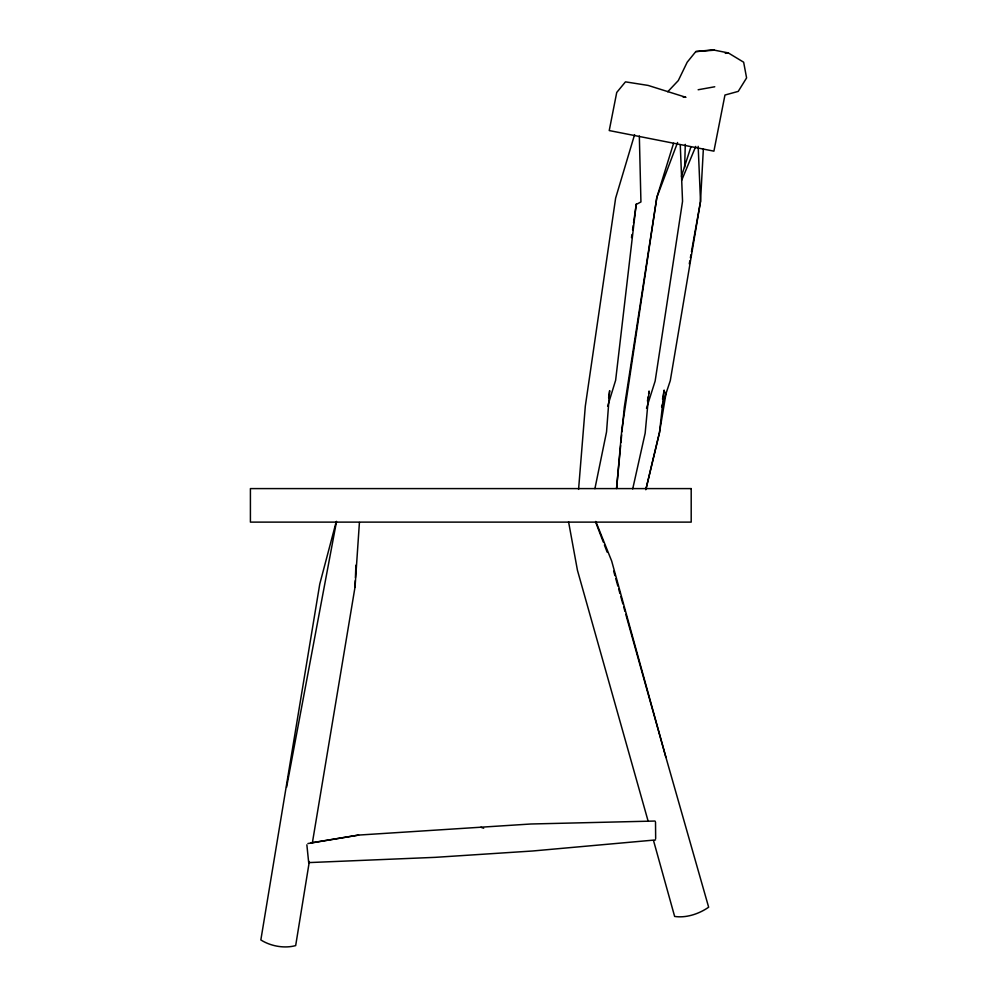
<?xml version="1.0" encoding="UTF-8"?>
<svg xmlns="http://www.w3.org/2000/svg" width="997" height="997" viewBox="0 0 997 997"><rect width="100%" height="100%" fill="white"/><g stroke="black" fill="none" stroke-linecap="round" stroke-linejoin="round"><path stroke-width="1.5" d="M684.627 167.484L685.3 144.366M312.31 843.2L355.057 586.872L355.293 580.678M355.418 577.587L355.892 565.212M703.359 148.852L700.517 201.469L670.283 380.642L661.584 406.913M355.057 586.872L359.418 522.49M578.572 489.39L585.314 406.153L615.635 198.104L634.591 134.645M655.665 838.589L655.515 822.051M620.645 445.597L616.557 488.542L621.829 429.557L656.824 197.418L673.573 143.281M620.944 442.531L621.667 434.866M621.966 431.788L624.309 407.25L656.824 197.418L677.574 142.484M631.5 237.61L631.936 234.544M632.584 229.946L633.245 225.347M633.556 222.942L636.31 203.899M608.631 397.766L609.666 390.637L606.537 431.913L594.91 488.667M309.332 861.545L295.673 945.592C284.357 948.695 270.71 946.215 260.84 939.934L319.775 583.993L336.301 521.443M647.452 401.081L648.15 396.769M648.623 393.89L649.084 391.011L645.159 433.197L632.709 488.904M666.332 391.647L659.528 432.162L645.794 489.739M662.519 399.199L664.152 390.089L659.516 432.561L646.156 488.331M689.301 263.844L689.837 260.803M690.385 257.762L690.933 254.721M691.482 251.68L700.517 201.469L698.174 146.335M286.588 787.281L336.512 521.518M607.634 406.29L615.635 380.256L636.186 204.472L640.934 201.955L639.339 136.003M646.505 408.296L655.141 381.091L682.546 201.307L680.266 144.727M681.425 176.332L690.983 146.696M681.736 180.183L695.744 146.409M682.908 96.859L685.936 97.32L648.1 85.418L625.468 81.854L616.732 92.459L609.229 130.557L713.914 151.158L724.956 95.039L738.241 91.388L746.591 77.916L743.65 62.213L728.284 52.903L712.83 49.85L695.806 51.582L687.182 62.225L678.309 80.558L667.741 91.749M698.149 89.755L714.762 86.764M307.923 843.537L358.621 835.075L530.903 823.996L655.029 821.042M311.064 842.876L358.621 835.075M725.305 53.352L728.284 52.903M655.552 839.935L532.66 850.989L435.203 857.345L308.684 862.604L306.864 844.808M695.806 51.582L714.438 50.174M480.866 827.261L483.67 828.22M595.795 521.468L611.672 561.024L665.934 757.384L708.655 907.208C699.109 913.863 686.235 918.212 674.633 916.43L653.546 840.645M595.57 521.905L603.31 542.094M604.406 544.973L607.173 552.188M613.678 571.169L614.937 575.643M615.772 578.621L617.853 586.062M618.688 589.04L619.947 593.514M620.782 596.493L622.876 603.945M623.711 606.924L624.969 611.398M625.804 614.376L665.934 757.384M648.175 821.329L577.45 570.309L568.564 521.78M691.195 488.592L250.409 488.592L250.409 522.116L691.195 522.116L691.195 488.592"/></g></svg>
